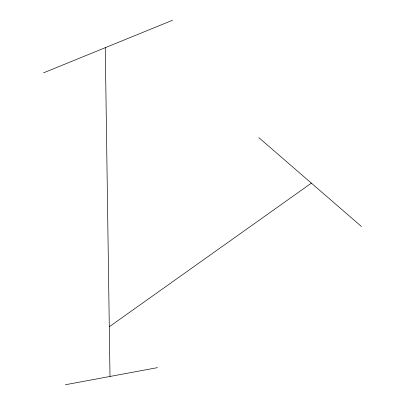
<?xml version="1.0" encoding="UTF-8"?>
<svg xmlns="http://www.w3.org/2000/svg" width="405" height="405" viewBox="0 0 405 405"><rect width="100%" height="100%" fill="white"/><g stroke="black" fill="none" stroke-linecap="round" stroke-linejoin="round"><path stroke-width="0.61" d="M109.289 326.744L311.379 183.141M43.563 72.834L172.56 20.25M65.367 384.75L157.494 367.634M258.841 137.649L361.437 226.486M105.27 47.679L110.008 376.453"/></g></svg>
